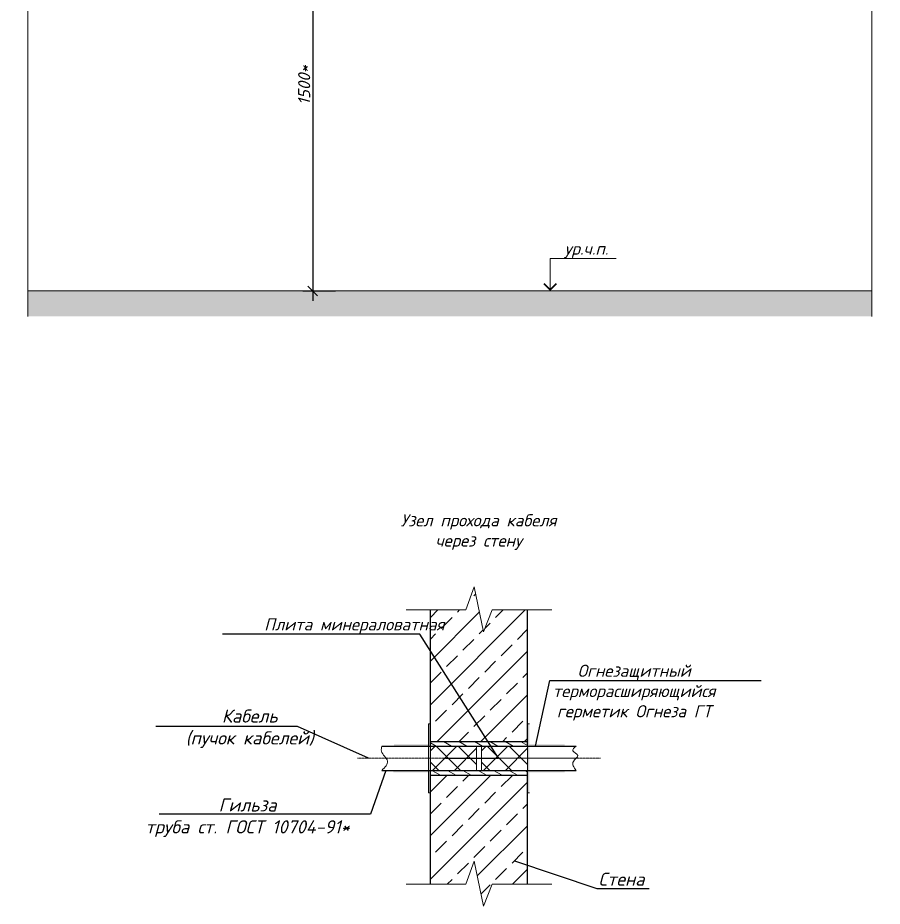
# Model space of a CAD drawing. Header units: millimetres. Extents: x -352922 to 707789, y -273589 to 355472.
# Drawn here: x 490875 to 508662, y -191364 to -173081 of the extents above; entities that cross this region are included whole.
import ezdxf
from ezdxf import colors
from ezdxf.entities.mleader import LeaderData, LeaderLine
from ezdxf.math import Vec2, Vec3

# ---------------------------------------------------------------- set-up
doc = ezdxf.new("R2010")
doc.units = ezdxf.units.MM
doc.header["$LTSCALE"] = 0.5
doc.linetypes.add('осевая', pattern=[50.8, 31.75, -6.35, 6.35, -6.35])
doc.layers.get('0').update_dxf_attribs({"lineweight": 18})
doc.layers.get('Defpoints').update_dxf_attribs({"color": 4, "lineweight": 140})
doc.layers.add('13_СКУД_линии', color=10, linetype='Continuous', lineweight=30)
doc.styles.add('BDG_T_R', font='GOST Common.ttf')
doc.styles.add('ISOCPEUR', font='isocpeui.ttf', dxfattribs={"height": 250})
doc.linetypes.add('Открыто в трубе', pattern='A,2,[1,BDG_GOST,S=1,R=0,X=0,Y=0],-4', length=6)
doc.dimstyles.new('BDG_D_1-100', dxfattribs={"dimscale": 100, "dimtxt": 2.5, "dimasz": 2, "dimexe": 2, "dimexo": 0.5, "dimgap": 0.5, "dimtad": 1, "dimdec": 0, "dimdsep": 46, "dimtxsty": 'BDG_T_R', "dimblk": 'OBLIQUE', "dimcen": 0, "dimdle": 2, "dimclrd": 7, "dimclre": 7, "dimclrt": 7, "dimadec": 0, "dimazin": 2, "dimtfac": 1, "dimtdec": 0, "dimtofl": 0, "dimtmove": 1, "dimatfit": 3, "dimldrblk": 'CLOSEDBLANK', "dimfxl": 1, "dimtolj": 1, "dimtzin": 0, "dimlwd": 25, "dimlwe": 25, "dimarcsym": 0})

# ---------------------------------------------------------------- blocks, each defined once
blk = doc.blocks.new('_None')
blk = doc.blocks.new('_Oblique')
at = {"color": 0, "linetype": 'ByBlock', "lineweight": -2, "transparency": 33554687}
blk.add_line((-0.5, -0.5), (0.5, 0.5), dxfattribs=at)
blk = doc.blocks.new('*D1006')
at = {"layer": '13_СКУД_линии', "color": 7, "lineweight": 25, "ltscale": 150, "transparency": 16777216}
for p, q in [((496943, -170031), (496943, -178906)), ((498321, -170231), (496743, -170231)), ((497415, -178706), (496743, -178706))]:
    blk.add_line(p, q, dxfattribs=at)
at = {"layer": 'Defpoints', "color": 0, "linetype": 'Открыто в трубе', "ltscale": 150, "transparency": 16777216}
for p in [(498371, -170231), (496943, -178706), (497465, -178706)]:
    blk.add_point(p, dxfattribs=at)
at = {"layer": '13_СКУД_линии', "color": 7, "linetype": 'Открыто в трубе', "lineweight": 25, "ltscale": 150, "transparency": 16777216, "xscale": 200, "yscale": 200, "zscale": 200}
for p, rotation in [((496943, -170231), 90), ((496943, -178706), 270)]:
    blk.add_blockref('_Oblique', p, dxfattribs=dict(at, rotation=rotation))
at = {"layer": '13_СКУД_линии', "color": 7, "linetype": 'Открыто в трубе', "lineweight": 30, "ltscale": 150, "transparency": 16777216, "insert": (496768, -174468), "char_height": 250, "attachment_point": 5, "rotation": 90, "style": 'ISOCPEUR'}
blk.add_mtext('\\A1;1500*', dxfattribs=at)
blk = doc.blocks.new('_ClosedBlank')
at = {"color": 0, "linetype": 'ByBlock', "lineweight": -2}
for p, q in [((-1, 0.167), (0, 0)), ((-1, 0.167), (-1, -0.167)), ((0, 0), (-1, -0.167))]:
    blk.add_line(p, q, dxfattribs=at)

msp = doc.modelspace()

# ---------------------------------------------------------------- hatches: boundary and pattern name
at = {"transparency": 33554687}
h = msp.add_hatch(dxfattribs=at)
h.set_pattern_fill('AR-CONC', color=252, scale=2.017466)
h.set_pattern_definition([(50, (146068.9, -195833.5), (367.55147, -32.15657), [38.43274, -422.7601]), (355, (146068.9, -195833.5), (-71.10242, 385.4508), [30.7462, -338.20926]), (100.45144, (146099.53, -195836.17), (296.44904, 353.2942), [32.6628, -359.2911]), (46.1842, (146068.9, -195731), (546.8929, -84.819), [57.6491, -634.1402]), (96.63556, (146114.5, -195738.1), (478.9549, 499.1739), [48.9942, -538.9371]), (351.18415, (146068.9, -195731), (478.9549, 499.1739), [46.1192, -507.3116]), (21, (146120.14, -195756.63), (305.87696, -206.3166), [38.43274, -422.7601]), (326, (146120.14, -195756.63), (124.68352, 371.59305), [30.7462, -338.2081]), (71.45144, (146145.63, -195773.82), (430.56048, 165.27644), [32.6628, -359.2905]), (37.5, (146068.9, -195833.49), (6.231154, 170.58696), [0, -334.10859, 0, -343.33245, 0, -339.48918]), (7.5, (146068.9, -195833.5), (134.80643, 202.11095), [0, -195.75074, 0, -326.42204, 0, -129.39021]), (327.5, (145954.63, -195833.49), (273.549483, -11.55755), [0, -128.10912, 0, -399.70046, 0, -530.37177]), (317.5, (145903.38, -195833.5), (298.84566, 51.2971), [0, -166.54186, 0, -265.4421, 0, -376.64082])])
h.paths.add_polyline_path([(491079.98219, -178702.48114), (491079.98219, -179226.79427), (508450.27782, -179226.79427), (508450.27782, -178702.48114)])
at = {"lineweight": 9, "ltscale": 0.3, "transparency": 33554687}
h = msp.add_hatch(dxfattribs=at)
h.set_pattern_fill('ANSI33', color=9, scale=100, style=0)
h.set_pattern_definition([(45, (150365.3, 119343.2), (-449.0128, 449.0128), []), (45, (150814.3, 119343.2), (-449.0128, 449.0128), [317.5, -158.75])])
h.paths.add_polyline_path([(500636.17772, -185267.84135), (500460.97263, -185720.75569), (500267.35033, -184793.51935), (500093.91272, -185267.84135), (499364.16148, -185267.84134), (499364.16148, -187973.40306), (501364.16148, -187973.40306), (501364.16148, -185267.84136)])
h.paths.add_polyline_path([(499364.16148, -190911.44124), (500093.91272, -190911.44125), (500267.35033, -190437.11925), (500460.97263, -191364.35559), (500636.17772, -190911.44125), (501364.16148, -190911.44126), (501364.16148, -188669.33742), (499364.16148, -188669.33742)])
at = {"lineweight": 5, "ltscale": 10, "transparency": 33554687}
h = msp.add_hatch(color=256, dxfattribs=at)
h.dxf.hatch_style = 1
h.paths.add_polyline_path([(499364.16148, -187612.28367), (499325.50921, -187612.28367), (499325.50921, -188069.33742), (499364.16148, -188069.33742)])
h.paths.add_polyline_path([(499364.16148, -188069.34127), (499363.44231, -188069.34127), (499325.50921, -188069.34113), (499325.50921, -188319.26156), (499364.16148, -188319.26281)])
h.paths.add_polyline_path([(499364.16148, -188319.26281), (499325.50921, -188319.26156), (499325.50921, -188569.33742), (499364.16148, -188569.33742)])
h.paths.add_polyline_path([(499364.16148, -188569.33742), (499325.50921, -188569.33742), (499325.50921, -189031.69528), (499364.16148, -189031.69528)])
h = msp.add_hatch(color=256, dxfattribs=at)
h.dxf.hatch_style = 1
h.paths.add_polyline_path([(501402.81375, -187612.28367), (501364.16148, -187612.28367), (501364.16148, -188069.33742), (501402.81375, -188069.33742)])
h.paths.add_polyline_path([(501402.81375, -188069.34127), (501402.09458, -188069.34127), (501364.16148, -188069.34113), (501364.16148, -188319.26156), (501402.81375, -188319.26281)])
h.paths.add_polyline_path([(501402.81375, -188319.26281), (501364.16148, -188319.26156), (501364.16148, -188569.33742), (501402.81375, -188569.33742)])
h.paths.add_polyline_path([(501402.81375, -188569.33742), (501364.16148, -188569.33742), (501364.16148, -189031.69528), (501402.81375, -189031.69528)])
h = msp.add_hatch(color=256, dxfattribs=at)
h.dxf.hatch_style = 1
h.paths.add_polyline_path([(499347.03654, -188069.26829), (499347.03654, -188030.61602)])
h.paths.add_polyline_path([(499347.03269, -188069.26829), (499347.03269, -188068.54912), (499347.03284, -188030.61602), (499097.1124, -188030.61602), (499097.11115, -188069.26829)])
h.paths.add_polyline_path([(499097.11115, -188069.26829), (499097.1124, -188030.61602), (498847.03654, -188030.61602), (498847.03654, -188069.26829)])
h.paths.add_polyline_path([(498847.03654, -188069.26829), (498847.03654, -188030.61602), (498615.85761, -188030.61602), (498615.85761, -188069.26829)])
at = {"lineweight": 9, "ltscale": 0.3, "transparency": 33554687}
h = msp.add_hatch(dxfattribs=at)
h.set_pattern_fill('ANSI31', color=9, scale=50, angle=105, style=0)
h.set_pattern_definition([(150, (150365.31, 119263.08), (-79.375, -137.481533), [])])
h.paths.add_polyline_path([(501364.16148, -188669.33742), (501364.16148, -188569.33742), (499364.16148, -188569.33742), (499364.16148, -188669.33742)])
h.paths.add_polyline_path([(499364.16148, -188069.33742), (499364.16148, -187973.40306), (501364.16148, -187973.40306), (501364.16148, -188069.33742)])
h = msp.add_hatch(dxfattribs=at)
h.set_pattern_fill('ANSI37', color=9, scale=100, style=0)
h.set_pattern_definition([(45, (150365.3, 118843.22), (-224.5064, 224.5064), []), (135, (150365.3, 118843.22), (-224.5064, -224.5064), [])])
h.paths.add_polyline_path([(499364.16283, -188069.34127), (499364.16148, -188219.23911), (500314.37079, -188219.33519), (500314.37214, -188069.34)])
h.paths.add_polyline_path([(499364.16148, -188219.23911), (499364.16148, -188569.33742), (500314.37146, -188569.33742), (500314.37146, -188219.33519)])
h = msp.add_hatch(dxfattribs=at)
h.set_pattern_fill('ANSI37', color=9, scale=100, style=0)
h.set_pattern_definition([(45, (151415.1, 118843.22), (-224.5064, 224.5064), []), (135, (151415.1, 118843.22), (-224.5064, -224.5064), [])])
h.paths.add_polyline_path([(500413.95285, -188069.34127), (500413.9515, -188219.23911), (501364.16081, -188219.33519), (501364.16215, -188069.34)])
h.paths.add_polyline_path([(500413.9515, -188219.23911), (500413.9515, -188569.33742), (501364.16148, -188569.33742), (501364.16148, -188219.33519)])
at = {"lineweight": 5, "ltscale": 10, "transparency": 33554687}
h = msp.add_hatch(color=256, dxfattribs=at)
h.dxf.hatch_style = 1
h.paths.add_polyline_path([(502124.88151, -188070.67722), (502124.88151, -188032.02495)])
h.paths.add_polyline_path([(502124.87766, -188070.67722), (502124.87766, -188069.95805), (502124.8778, -188032.02495), (501874.95737, -188032.02495), (501874.95612, -188070.67722)])
h.paths.add_polyline_path([(501874.95612, -188070.67722), (501874.95737, -188032.02495), (501624.88151, -188032.02495), (501624.88151, -188070.67722)])
h.paths.add_polyline_path([(501624.88151, -188070.67722), (501624.88151, -188032.02495), (501393.70258, -188032.02495), (501393.70258, -188070.67722)])
h = msp.add_hatch(color=256, dxfattribs=at)
h.dxf.hatch_style = 1
h.paths.add_polyline_path([(499335.67913, -188609.93395), (499335.67913, -188571.28168)])
h.paths.add_polyline_path([(499335.67528, -188609.93395), (499335.67528, -188609.21478), (499335.67543, -188571.28168), (499085.75499, -188571.28168), (499085.75374, -188609.93395)])
h.paths.add_polyline_path([(499085.75374, -188609.93395), (499085.75499, -188571.28168), (498835.67913, -188571.28168), (498835.67913, -188609.93395)])
h.paths.add_polyline_path([(498835.67913, -188609.93395), (498835.67913, -188571.28168), (498604.50021, -188571.28168), (498604.50021, -188609.93395)])
h = msp.add_hatch(color=256, dxfattribs=at)
h.dxf.hatch_style = 1
h.paths.add_polyline_path([(502130.26337, -188609.56984), (502130.26337, -188570.91758)])
h.paths.add_polyline_path([(502130.25952, -188609.56984), (502130.25952, -188608.85067), (502130.25966, -188570.91758), (501880.33923, -188570.91758), (501880.33798, -188609.56984)])
h.paths.add_polyline_path([(501880.33798, -188609.56984), (501880.33923, -188570.91758), (501630.26337, -188570.91758), (501630.26337, -188609.56984)])
h.paths.add_polyline_path([(501630.26337, -188609.56984), (501630.26337, -188570.91758), (501399.08444, -188570.91758), (501399.08444, -188609.56984)])

# ---------------------------------------------------------------- linework, layer by layer
at = {"color": 252, "transparency": 33554687}
msp.add_line((491079.98219, -178702.48114), (508450.27782, -178702.48114), dxfattribs=at)
at = {"color": 0, "ltscale": 100, "transparency": 33554687}
for p, q in [((500267.35033, -184793.51935, 0), (500093.91272, -185267.84135, 0)), ((500460.97263, -185720.75569, 0), (500267.35033, -184793.51935, 0)), ((500093.91272, -185267.84135, 0), (498864.16148, -185267.84134, 0)), ((500636.17772, -185267.84135, 0), (500460.97263, -185720.75569, 0)), ((501864.16148, -185267.84136, 0), (500636.17772, -185267.84135, 0)), ((500267.35033, -190437.11925, 0), (500093.91272, -190911.44125, 0)), ((500460.97263, -191364.35559, 0), (500267.35033, -190437.11925, 0)), ((500093.91272, -190911.44125, 0), (498864.16148, -190911.44124, 0)), ((500636.17772, -190911.44125, 0), (500460.97263, -191364.35559, 0)), ((501864.16148, -190911.44126, 0), (500636.17772, -190911.44125, 0))]:
    msp.add_line(p, q, dxfattribs=at)
at = {"lineweight": 5, "ltscale": 10, "transparency": 33554687}
for p, q in [((499364.16148, -187612.28367, 0), (499325.50921, -187612.28367, 0)), ((499325.50921, -187612.28367, 0), (499325.50921, -189031.69528, 0)), ((499364.16148, -187612.28367, 0), (499364.16148, -187612.28367, 0)), ((501402.81375, -187612.28367, 0), (501364.16148, -187612.28367, 0)), ((501364.16148, -187612.28367, 0), (501364.16148, -189031.69528, 0)), ((499364.16148, -188069.33742, 0), (499364.16148, -188569.33742, 0)), ((500314.37146, -188069.33944, 0), (500314.37146, -188569.33742, 0)), ((500413.9515, -188069.33742, 0), (500413.9515, -188569.33742, 0)), ((501364.16148, -188069.33944, 0), (501364.16148, -188569.33742, 0)), ((499325.50921, -189031.69528, 0), (499364.16148, -189031.69528, 0)), ((501364.16148, -189031.69528, 0), (501402.81375, -189031.69528, 0))]:
    msp.add_line(p, q, dxfattribs=at)
at = {"color": 0, "linetype": 'осевая', "lineweight": 15, "ltscale": 0.3, "transparency": 33554687}
msp.add_line((502864.16148, -188319.37581), (497864.16148, -188319.21438, 0), dxfattribs=at)
at = {"color": 252, "transparency": 33554687}
for points in [[(491079.98219, -155173.17038), (491079.98219, -166952.51172), (491291.81568, -167030.12966), (490875.29483, -167030.12966), (491079.98219, -167104.91856), (491079.98219, -179226.79427)], [(508450.27782, -155173.17038), (508450.27782, -166952.51172), (508662.11132, -167030.12966), (508245.59047, -167030.12966), (508450.27782, -167104.91856), (508450.27782, -179226.79427)]]:
    msp.add_lwpolyline(points, dxfattribs=at)
at = {"color": 7, "transparency": 33554687, "const_width": 35}
msp.add_lwpolyline([(501958.00753, -178551.56209), (501830.38194, -178679.18767), (501702.75635, -178551.56209)], dxfattribs=at)
at = {"color": 0, "linetype": 'ByBlock', "lineweight": 30, "ltscale": 0.3, "transparency": 33554687, "elevation": 0}
for points in [[(499364.16148, -188069.33742), (499364.16148, -185267.84134)], [(501364.16148, -188069.33742), (501364.16148, -185267.84136)], [(498364.16148, -188069.33742), (499364.16148, -188069.33742), (501364.16148, -188069.33742), (502364.16148, -188069.33742)], [(499363.44231, -188069.34127), (501364.16148, -188069.33742)], [(499364.16148, -187973.40306), (501364.16148, -187973.40306)], [(498364.16148, -188569.33742), (499364.16148, -188569.33742), (501364.16148, -188569.33742), (502364.16148, -188569.33742)], [(499364.16148, -190911.44124), (499364.16148, -188569.33742)], [(499364.16148, -188769.33742), (499364.16148, -188569.33742)], [(499364.16148, -188569.33742), (501364.16148, -188569.33742)], [(499364.16148, -188669.33742), (501364.16148, -188669.33742)], [(501364.16148, -190911.44126), (501364.16148, -188569.33742)], [(501364.16148, -188769.33742), (501364.16148, -188569.33742)]]:
    msp.add_lwpolyline(points, dxfattribs=at)
at = {"color": 0, "ltscale": 0.3, "transparency": 33554687}
for points in [[(498364.16148, -188569.33742, 0), (498483.87673, -188377.6794, 0), (498358.02539, -188170.32427, 0), (498364.16148, -188069.33742, 0)], [(502364.16148, -188069.33742, 0), (502296.86551, -188165.32535, 0), (502397.45877, -188261.06853, 0), (502306.44564, -188385.53395, 0), (502364.16148, -188569.33742, 0)]]:
    msp.add_spline(points, degree=3, dxfattribs=at)

# ---------------------------------------------------------------- texts
at = {"lineweight": 15, "ltscale": 0.8, "transparency": 33554687, "insert": (500357.47114, -183664.54706, -21.67345), "char_height": 250, "width": 7869.9038106, "attachment_point": 5, "style": 'ISOCPEUR'}
msp.add_mtext('Узел прохода кабеля\\Pчерез стену', dxfattribs=at)

# ---------------------------------------------------------------- dimensions: what is measured, and where the dimension line sits
at = {"layer": '13_СКУД_линии', "color": 204, "linetype": 'Открыто в трубе', "lineweight": 30, "ltscale": 150, "transparency": 33554687}
dim = msp.add_linear_dim(base=(496942.58117, -178705.84111), p1=(498371.14005, -170230.84348), p2=(497465.17108, -178705.84111), angle=90, text='1500*', dimstyle='BDG_D_1-100', override={"dimtxsty": 'ISOCPEUR'}, dxfattribs=at)
dim.commit()
dim.dimension.update_dxf_attribs({"geometry": '*D1006', "text_midpoint": (496767.58117, -174468.3423)})

# ---------------------------------------------------------------- leaders
at = {"color": 7, "transparency": 33554687}
ml = msp.add_multileader_mtext('Standard', dxfattribs=at)
ml.set_content('ур.ч.п.', color=7, style='ISOCPEUR')
ml.set_leader_properties(color=256, linetype='ByLayer', lineweight=-1)
ml.set_arrow_properties(name='NONE')
ml.build(insert=Vec2(0, 0))
ml.multileader.update_dxf_attribs({"text_left_attachment_type": 6, "text_right_attachment_type": 6, "dogleg_length": 70, "arrow_head_size": 140})
ctx = ml.context
ctx.base_point, ctx.char_height, ctx.arrow_head_size, ctx.landing_gap_size, ctx.plane_origin = Vec3(501900.38194, -178031.23903), 250, 140, 200, Vec3(483560.42348, -156272.46403)
ctx.left_attachment, ctx.right_attachment, ctx.text_align_type = 6, 6, 1
notes = []
notes.append((ctx, [(0, (1, 1, 0), (501830.38194, -178031.23903), (1, 0), 70, [(0, [(501830.38194, -178679.18767)], 0, [])])]))
ctx.mtext.insert, ctx.mtext.alignment, ctx.mtext.flow_direction = Vec3(502575.76073, -177706.23903), 2, 5
at = {"lineweight": 15, "ltscale": 0.8, "transparency": 33554687}
ml = msp.add_multileader_mtext('Standard', dxfattribs=at)
ml.set_content('Плита минераловатная ', color=256, style='ISOCPEUR')
ml.set_leader_properties()
ml.set_arrow_properties(name='NONE')
ml.build(insert=Vec2(0, 0))
ml.multileader.update_dxf_attribs({"has_dogleg": 0, "text_left_attachment_type": 6, "text_right_attachment_type": 6, "dogleg_length": 0.36, "arrow_head_size": 215.04})
ctx = ml.context
ctx.base_point, ctx.char_height, ctx.arrow_head_size, ctx.landing_gap_size, ctx.plane_origin = Vec3(495301.45399, -185763.49616), 250, 215.04, 0, Vec3(484570.97822, -184972.87072)
ctx.left_attachment, ctx.right_attachment, ctx.text_align_type = 6, 6, 1
notes.append((ctx, [(0, (1, 1, 0), (499146.32156, -185763.49616), (-1, 0), 0.36, [(1, [(499673.69534, -188319.2728), (500765.78164, -188319.30806)], 0, [])])]))
ctx.mtext.insert, ctx.mtext.width, ctx.mtext.defined_height, ctx.mtext.alignment, ctx.mtext.flow_direction = Vec3(497800.38391, -185438.49616), 4309.1035202, 540.87877, 2, 5
ml = msp.add_multileader_mtext('Standard', dxfattribs=at)
ml.set_content('Огнезащитный терморасширяющийся герметик Огнеза ГТ', color=256, style='ISOCPEUR')
ml.set_leader_properties()
ml.set_arrow_properties(name='NONE')
ml.build(insert=Vec2(0, 0))
ml.multileader.update_dxf_attribs({"has_dogleg": 0, "text_left_attachment_type": 6, "text_right_attachment_type": 6, "dogleg_length": 0.36, "arrow_head_size": 215.04})
ctx = ml.context
ctx.base_point, ctx.char_height, ctx.arrow_head_size, ctx.landing_gap_size, ctx.plane_origin = Vec3(501822.38771, -186718.37192), 250, 215.04, 0, Vec3(490682.50804, -185927.74647)
ctx.left_attachment, ctx.right_attachment, ctx.text_align_type = 6, 6, 1
notes.append((ctx, [(1, (1, 1, 0), (501822.02771, -186718.37192), (1, 0), 0.36, [(0, [(501527.68151, -188069.33742)], 0, [])])]))
ctx.mtext.insert, ctx.mtext.width, ctx.mtext.defined_height, ctx.mtext.alignment, ctx.mtext.flow_direction = Vec3(503557.2362, -186393.37192), 4309.1035202, 540.87877, 2, 5
ml = msp.add_multileader_mtext('Standard', dxfattribs=at)
ml.set_content('Кабель\\P(пучок кабелей)', color=256, style='ISOCPEUR')
ml.set_leader_properties()
ml.set_arrow_properties(name='NONE')
ml.build(insert=Vec2(0, 0))
ml.multileader.update_dxf_attribs({"has_dogleg": 0, "text_left_attachment_type": 6, "text_right_attachment_type": 6, "dogleg_length": 0.36, "arrow_head_size": 215.04})
ctx = ml.context
ctx.base_point, ctx.char_height, ctx.arrow_head_size, ctx.landing_gap_size, ctx.plane_origin = Vec3(493823.45062, -187666.35826, -21.67345), 270, 215.04, 0, Vec3(489915.13193, -188657.39787, -21.67345)
ctx.left_attachment, ctx.right_attachment, ctx.text_align_type = 6, 6, 1
notes.append((ctx, [(0, (1, 1, 0), (496630.37881, -187666.35826, -21.67345), (-1, 0), 0.36, [(0, [(498091.78733, -188319.22173, -21.67345)], 0, [])])]))
ctx.mtext.insert, ctx.mtext.width, ctx.mtext.defined_height, ctx.mtext.alignment, ctx.mtext.flow_direction = Vec3(495647.71994, -187315.35826, -21.67345), 4309.1035202, 540.87877, 2, 5
ml = msp.add_multileader_mtext('Standard', dxfattribs=at)
ml.set_content('Гильза\\Pтруба ст. ГОСТ 10704-91*', color=256, style='ISOCPEUR')
ml.set_leader_properties()
ml.set_arrow_properties(name='NONE')
ml.build(insert=Vec2(0, 0))
ml.multileader.update_dxf_attribs({"has_dogleg": 0, "text_left_attachment_type": 6, "text_right_attachment_type": 6, "dogleg_length": 0.36, "arrow_head_size": 215.04})
ctx = ml.context
ctx.base_point, ctx.char_height, ctx.arrow_head_size, ctx.landing_gap_size, ctx.plane_origin = Vec3(495376.93763, -189469.71423, -21.67345), 270, 215.04, 0, Vec3(486772.81972, -191041.72897, -21.67345)
ctx.left_attachment, ctx.right_attachment, ctx.text_align_type = 6, 6, 1
notes.append((ctx, [(0, (1, 1, 0), (498134.97945, -189469.71423, -21.67345), (-1, 0), 0.36, [(0, [(498448.79144, -188569.33742, -21.67345)], 0, [])])]))
ctx.mtext.insert, ctx.mtext.width, ctx.mtext.defined_height, ctx.mtext.alignment, ctx.mtext.flow_direction = Vec3(495603.09331, -189145.71423, -21.67345), 4309.1035202, 540.87877, 2, 5
ml = msp.add_multileader_mtext('Standard', dxfattribs=at)
ml.set_content('Стена', color=256, style='ISOCPEUR')
ml.set_leader_properties()
ml.set_arrow_properties(name='NONE')
ml.build(insert=Vec2(0, 0))
ml.multileader.update_dxf_attribs({"has_dogleg": 0, "text_left_attachment_type": 6, "text_right_attachment_type": 6, "dogleg_length": 0.36, "arrow_head_size": 215.04})
ctx = ml.context
ctx.base_point, ctx.char_height, ctx.arrow_head_size, ctx.landing_gap_size, ctx.plane_origin = Vec3(502791.0134, -190996.66346, -21.67345), 270, 215.04, 0, Vec3(486562.90936, -192862.21932, -21.67345)
ctx.left_attachment, ctx.right_attachment, ctx.text_align_type = 6, 6, 1
notes.append((ctx, [(1, (1, 1, 0), (502755.0134, -190996.66346, -21.67345), (1, 0), 36, [(0, [(501093.47552, -190431.0919, -21.67345)], 0, [])])]))
ctx.mtext.insert, ctx.mtext.width, ctx.mtext.defined_height, ctx.mtext.alignment, ctx.mtext.flow_direction = Vec3(503296.24067, -190672.66346, -21.67345), 4309.1035202, 540.87877, 2, 5
for ctx, leaders in notes:
    for number, flags, end, landing, length, lines in leaders:
        leader = LeaderData()
        leader.index, (leader.has_last_leader_line, leader.has_dogleg_vector, leader.attachment_direction) = number, flags
        leader.last_leader_point, leader.dogleg_vector, leader.dogleg_length = Vec3(end), Vec3(landing), length
        for number, points, colour, breaks in lines:
            line = LeaderLine()
            line.index, line.vertices, line.color, line.breaks = number, Vec3.list(points), colors.encode_raw_color(colour), breaks
            leader.lines.append(line)
        ctx.leaders.append(leader)

doc.saveas('drawing.dxf')
